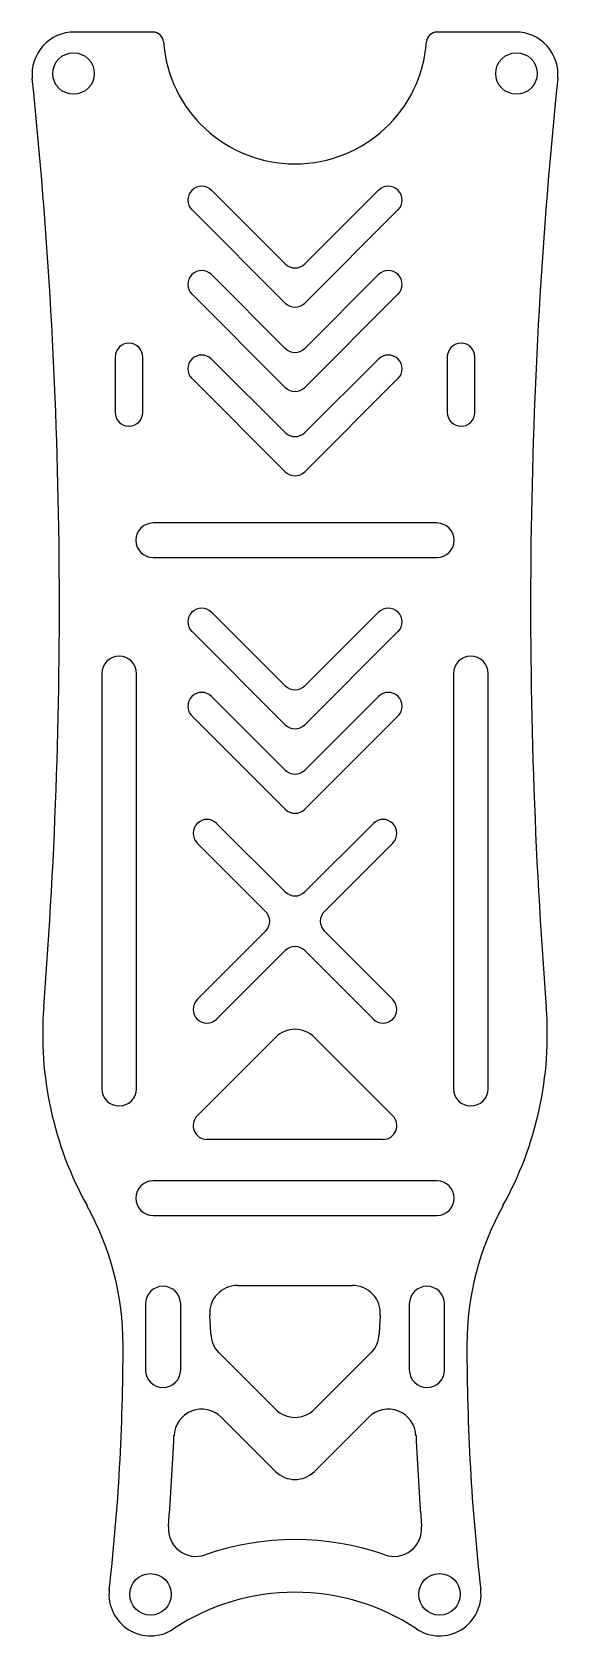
# Model space of a CAD drawing. Header units: millimetres. Extents: x -19 to 19, y -67 to 49.
import ezdxf

# ---------------------------------------------------------------- set-up
doc = ezdxf.new("R2010")
doc.units = ezdxf.units.MM

msp = doc.modelspace()

# ---------------------------------------------------------------- linework, layer by layer
at = {"color": 7, "linetype": 'Continuous', "lineweight": 25}
for p, q in [((-10.26, 49.23), (-15.95, 49.23)), ((15.95, 49.23), (10.26, 49.23)), ((-0.71, 32.47), (-6.03, 37.79)), ((6.03, 37.79), (0.71, 32.47)), ((-7.44, 36.38), (-0.71, 29.64)), ((0.71, 29.64), (7.44, 36.38)), ((-0.71, 26.37), (-6.03, 31.7)), ((6.03, 31.7), (0.71, 26.37)), ((-7.44, 30.28), (-0.71, 23.55)), ((0.71, 23.55), (7.44, 30.28)), ((-13, 25.74), (-13, 21.74)), ((-11, 21.74), (-11, 25.74)), ((-0.71, 20.28), (-6.03, 25.6)), ((6.03, 25.6), (0.71, 20.28)), ((11, 25.74), (11, 21.74)), ((13, 21.74), (13, 25.74)), ((-7.44, 24.19), (-0.71, 17.45)), ((0.71, 17.45), (7.44, 24.19)), ((10.25, 13.75), (-10.25, 13.75)), ((-10.25, 11.25), (10.25, 11.25)), ((-0.71, 1.99), (-6.03, 7.31)), ((6.03, 7.31), (0.71, 1.99)), ((-7.44, 5.9), (-0.71, -0.84)), ((0.71, -0.84), (7.44, 5.9)), ((-13.95, 2.87), (-13.95, -27.13)), ((-11.45, -27.13), (-11.45, 2.87)), ((11.45, 2.87), (11.45, -27.13)), ((13.95, -27.13), (13.95, 2.87)), ((-0.71, -4.11), (-6.03, 1.22)), ((6.03, 1.22), (0.71, -4.11)), ((-7.44, -0.2), (-0.71, -6.93)), ((0.71, -6.93), (7.44, -0.2)), ((-5.66, -7.96), (-0.71, -12.91)), ((5.66, -7.96), (0.71, -12.91)), ((-7.07, -9.38), (-2.12, -14.33)), ((7.07, -9.38), (2.12, -14.33)), ((-2.12, -15.74), (-7.07, -20.69)), ((2.12, -15.74), (7.07, -20.69)), ((-0.71, -17.15), (-5.66, -22.1)), ((0.71, -17.15), (5.66, -22.1)), ((-1.41, -23.42), (-7.07, -29.08)), ((1.41, -23.42), (7.07, -29.08)), ((6.36, -30.79), (-6.36, -30.79)), ((10.25, -33.79), (-10.25, -33.79)), ((-10.25, -36.29), (10.25, -36.29)), ((-4.16, -41.35), (4.16, -41.35)), ((-10.79, -42.68), (-10.79, -47.45)), ((-8.26, -47.45), (-8.26, -42.68)), ((8.26, -42.68), (8.26, -47.45)), ((10.79, -47.45), (10.79, -42.68)), ((-5.49, -46.22), (-1.41, -50.29)), ((1.41, -50.29), (5.49, -46.22)), ((-5.33, -50.87), (-1.41, -54.79)), ((1.41, -54.79), (5.33, -50.87))]:
    msp.add_line(p, q, dxfattribs=at)
for centre in [(-16, 46.23), (16, 46.23), (-10.44, -63.67), (10.44, -63.67)]:
    msp.add_circle(centre, 1.5, dxfattribs=at)
for centre, radius, start, end in [((-15.95, 46.18), 3.05, 90, 185.8876), ((-10.26, 48.46), 0.762, 4.248, 90), ((10.26, 48.46), 0.762, 90, 175.752), ((15.95, 46.18), 3.05, 354.1124, 90), ((0, 49.23), 9.53, 184.248, 355.752), ((-388.26, 7.78), 371.24, 355.5161, 5.8876), ((388.26, 7.78), 371.24, 174.1124, 184.4839), ((-6.74, 37.08), 1, 45, 225), ((6.74, 37.08), 1, 315, 135), ((0, 33.18), 1, 225, 315), ((-6.74, 30.99), 1, 45, 225), ((6.74, 30.99), 1, 315, 135), ((0, 30.35), 1, 225, 315), ((-12, 25.74), 1, 0, 180), ((12, 25.74), 1, 0, 180), ((-6.74, 24.89), 1, 45, 225), ((0, 27.08), 1, 225, 315), ((6.74, 24.89), 1, 315, 135), ((0, 24.25), 1, 225, 315), ((-12, 21.74), 1, 180, 0), ((12, 21.74), 1, 180, 0), ((0, 20.99), 1, 225, 315), ((0, 18.16), 1, 225, 315), ((-10.25, 12.5), 1.25, 90, 270), ((10.25, 12.5), 1.25, 270, 90), ((-6.74, 6.6), 1, 45, 225), ((6.74, 6.6), 1, 315, 135), ((-12.7, 2.87), 1.25, 0, 180), ((12.7, 2.87), 1.25, 0, 180), ((-6.74, 0.51), 1, 45, 225), ((0, 2.7), 1, 225, 315), ((6.74, 0.51), 1, 315, 135), ((0, -0.13), 1, 225, 315), ((0, -3.4), 1, 225, 315), ((0, -6.23), 1, 225, 315), ((-6.36, -8.67), 1, 45, 225), ((6.36, -8.67), 1, 315, 135), ((0, -12.2), 1, 225, 315), ((-2.83, -15.03), 1, 315, 45), ((2.83, -15.03), 1, 135, 225), ((0, -17.86), 1, 45, 135), ((-6.36, -21.4), 1, 135, 315), ((6.36, -21.4), 1, 225, 45), ((7.17, -23.22), 25.4, 175.5161, 209.0953), ((-7.17, -23.22), 25.4, 330.9047, 4.4839), ((0, -24.84), 2, 45, 135), ((-12.7, -27.13), 1.25, 180, 0), ((12.7, -27.13), 1.25, 180, 0), ((-6.36, -29.79), 1, 135, 270), ((6.36, -29.79), 1, 270, 45), ((-10.25, -35.04), 1.25, 90, 270), ((10.25, -35.04), 1.25, 270, 90), ((-33.12, -45.64), 20.7, 0, 29.0953), ((33.12, -45.64), 20.7, 150.9047, 180), ((-9.53, -42.68), 1.27, 0, 180), ((-4.16, -43.35), 2, 90, 184.5297), ((4.16, -43.35), 2, 355.4703, 90), ((9.53, -42.68), 1.27, 0, 180), ((-33.12, -45.64), 27.05, 1.6581, 4.5297), ((33.12, -45.64), 27.05, 175.4703, 178.3419), ((-4.08, -44.8), 2, 181.6581, 225), ((4.08, -44.8), 2, 315, 358.3419), ((-169.42, -45.64), 157, 353.5287, 0), ((169.42, -45.64), 157, 180, 186.4713), ((-9.53, -47.45), 1.27, 180, 0), ((9.53, -47.45), 1.27, 180, 0), ((-6.74, -52.29), 2, 45, 177.6616), ((0, -48.88), 2, 225, 315), ((6.74, -52.29), 2, 2.3384, 135), ((-169.42, -45.64), 160.81, 355.3186, 357.6616), ((169.42, -45.64), 160.81, 182.3384, 184.6814), ((0, -53.37), 2, 225, 315), ((-7.15, -58.93), 2, 175.3186, 289.2525), ((7.15, -58.93), 2, 250.7475, 4.6814), ((0, -79.4), 19.69, 70.7475, 109.2525), ((-10.44, -63.67), 3, 173.5287, 303.5682), ((0, -79.4), 15.88, 56.4318, 123.5682), ((10.44, -63.67), 3, 236.4318, 6.4713)]:
    msp.add_arc(centre, radius, start, end, dxfattribs=at)

doc.saveas('drawing.dxf')
